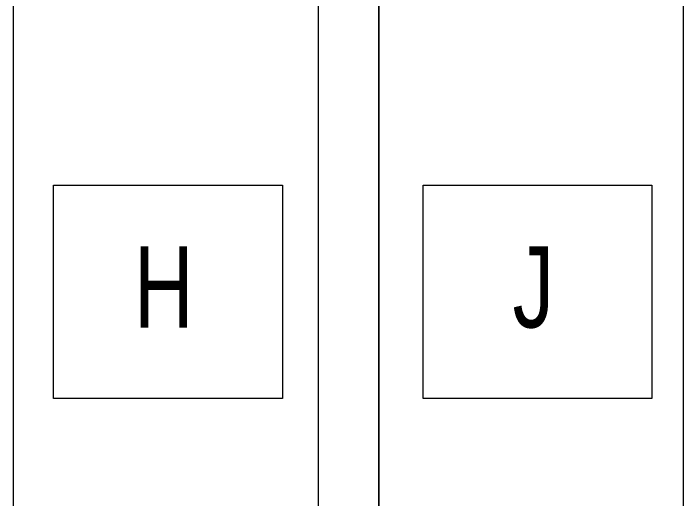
# Model space of a CAD drawing. Header units: metres. Extents: x 75097 to 220762, y -1557923 to -1361206.
# Drawn here: x 198638 to 200288, y -1458985 to -1457791 of the extents above; entities that cross this region are included whole.
import ezdxf

# ---------------------------------------------------------------- set-up
doc = ezdxf.new("R2010")
doc.units = ezdxf.units.M
doc.layers.get('0').update_dxf_attribs({"lineweight": 0})
doc.layers.add('A-100 - Copy$0$Medical Equipment and Furniture', color=8, linetype='Continuous', lineweight=0)
doc.styles.add('A-100 - Copy$0$X3G_ENTITY_2587EA', font='swisscl.ttf', dxfattribs={"height": 200})

# ---------------------------------------------------------------- blocks, each defined once
blk = doc.blocks.new('A-100 - Copy')
at = {"layer": 'A-100 - Copy$0$Medical Equipment and Furniture', "elevation": 0}
for points in [[(198638.3, -1459897.7), (198638.3, -1455197.7), (199388.3, -1455197.7), (199388.3, -1459897.7)], [(199538.3, -1459897.7), (199538.3, -1455197.7), (199388.3, -1455197.7), (199388.3, -1459897.7)], [(200288.3, -1459897.7), (200288.3, -1455197.7), (199538.3, -1455197.7), (199538.3, -1459897.7)]]:
    blk.add_lwpolyline(points, dxfattribs=at)
at = {"layer": 'A-100 - Copy$0$Medical Equipment and Furniture'}
for points in [[(198737, -1458213.5), (199300.7, -1458213.5), (199300.7, -1458738.8), (198737, -1458738.8)], [(199646.7, -1458213.5), (200210.4, -1458213.5), (200210.4, -1458738.8), (199646.7, -1458738.8)]]:
    blk.add_lwpolyline(points, close=True, dxfattribs=at)
at = {"layer": 'A-100 - Copy$0$Medical Equipment and Furniture', "char_height": 200, "attachment_point": 2, "style": 'A-100 - Copy$0$X3G_ENTITY_2587EA'}
for s, insert in [('H', (199008.8, -1458363.8)), ('J', (199918.5, -1458363.8))]:
    blk.add_mtext(s, dxfattribs=dict(at, insert=insert))

msp = doc.modelspace()

# ---------------------------------------------------------------- block references
msp.add_blockref('A-100 - Copy', (0, 0))

doc.saveas('drawing.dxf')
